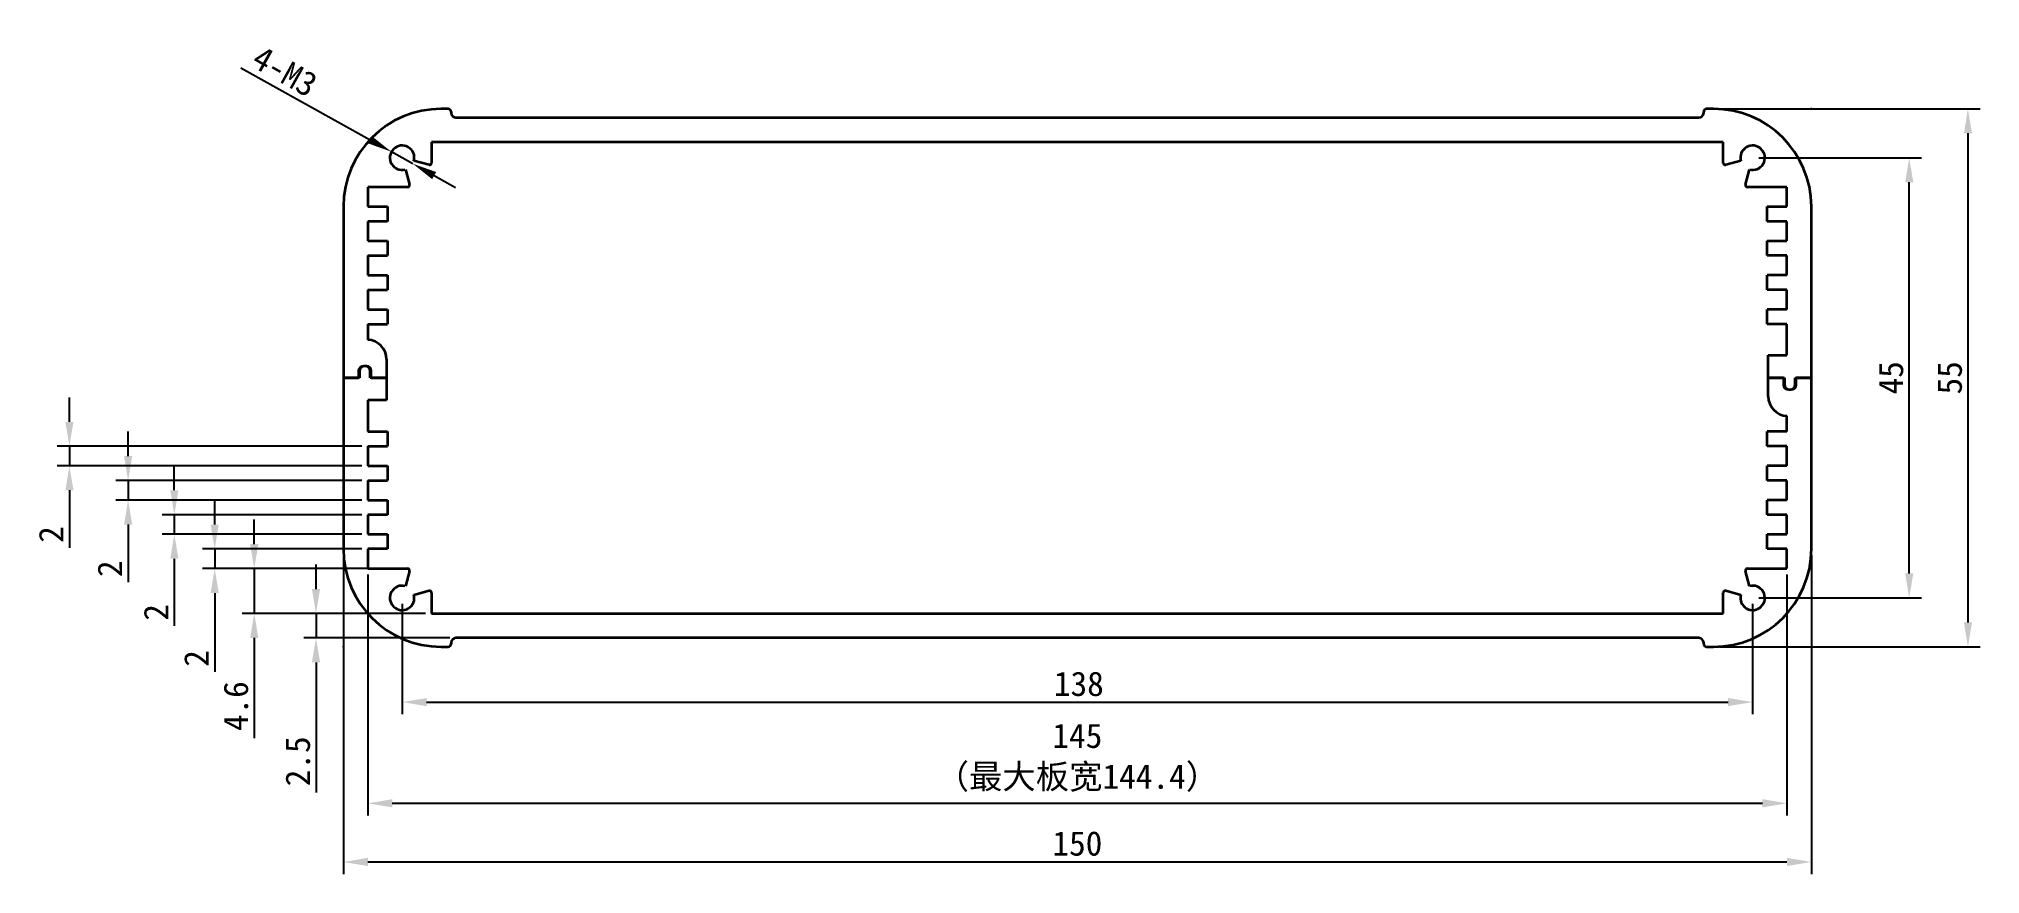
# Model space of a CAD drawing. Header units: millimetres. Extents: x 26 to 224, y 79 to 165.
import ezdxf

# ---------------------------------------------------------------- set-up
doc = ezdxf.new("R2010")
doc.units = ezdxf.units.MM
doc.header["$PDSIZE"] = -1
doc.layers.add('文字层', color=30, linetype='Continuous', lineweight=25)
doc.layers.add('细实线层', color=7, linetype='Continuous')
doc.styles.get("Standard").update_dxf_attribs({"font": 'simhei.ttf'})
doc.dimstyles.new('ISO-25', dxfattribs={"dimtxt": 2.5, "dimasz": 2.5, "dimexe": 1.25, "dimexo": 0.625, "dimtad": 1, "dimdec": 1, "dimdsep": 46, "dimtxsty": 'Standard', "dimcen": 2.5, "dimadec": 0, "dimazin": 0, "dimtfac": 1, "dimtdec": 1, "dimtmove": 0, "dimatfit": 3, "dimfxl": 1, "dimarcsym": 0})

# ---------------------------------------------------------------- blocks, each defined once
blk = doc.blocks.new('_D')
at = {"layer": 'Defpoints', "color": 0}
for p in [(61.63, 152.96), (63.81, 151.74)]:
    blk.add_point(p, dxfattribs=at)
at = {"layer": '细实线层', "color": 0, "lineweight": -2}
for p, q in [((46.24, 161.56), (59.45, 154.18)), ((63.81, 151.74), (61.63, 152.96)), ((66, 150.52), (68.18, 149.3))]:
    blk.add_line(p, q, dxfattribs=at)
at = {"layer": '细实线层', "color": 0}
for points in [[(59.65, 154.54), (59.25, 153.82), (61.63, 152.96)], [(66.2, 150.89), (65.79, 150.16), (63.81, 151.74)]]:
    blk.add_solid(points, dxfattribs=at)
at = {"layer": '细实线层', "color": 0, "insert": (50.74, 161.19), "char_height": 2.5, "attachment_point": 5, "rotation": 330.8111}
blk.add_mtext('4-M3', dxfattribs=at)
blk = doc.blocks.new('_D_1')
at = {"layer": 'Defpoints', "color": 0}
for p in [(62.72, 107.35), (200.72, 107.35), (200.72, 96.7)]:
    blk.add_point(p, dxfattribs=at)
at = {"layer": '细实线层', "color": 0, "lineweight": -2}
for p, q in [((62.72, 106.73), (62.72, 95.45)), ((200.72, 106.73), (200.72, 95.45)), ((65.22, 96.7), (198.22, 96.7))]:
    blk.add_line(p, q, dxfattribs=at)
at = {"layer": '细实线层', "color": 0}
for points in [[(65.22, 97.11), (65.22, 96.28), (62.72, 96.7)], [(198.22, 97.11), (198.22, 96.28), (200.72, 96.7)]]:
    blk.add_solid(points, dxfattribs=at)
at = {"layer": '细实线层', "color": 0, "insert": (131.87, 99.82), "char_height": 2.5, "attachment_point": 2}
blk.add_mtext('138', dxfattribs=at)
blk = doc.blocks.new('_D_2')
at = {"layer": 'Defpoints', "color": 0}
for p in [(200.72, 152.35), (216.72, 152.35), (200.72, 107.35)]:
    blk.add_point(p, dxfattribs=at)
at = {"layer": '细实线层', "color": 0, "lineweight": -2}
for p, q in [((201.35, 152.35), (217.97, 152.35)), ((216.72, 109.85), (216.72, 149.85)), ((201.35, 107.35), (217.97, 107.35))]:
    blk.add_line(p, q, dxfattribs=at)
at = {"layer": '细实线层', "color": 0}
for points in [[(216.31, 149.85), (217.14, 149.85), (216.72, 152.35)], [(216.31, 109.85), (217.14, 109.85), (216.72, 107.35)]]:
    blk.add_solid(points, dxfattribs=at)
at = {"layer": '细实线层', "color": 0, "insert": (213.6, 129.85), "char_height": 2.5, "attachment_point": 2, "rotation": 90}
blk.add_mtext('45', dxfattribs=at)
blk = doc.blocks.new('_D_3')
at = {"layer": 'Defpoints', "color": 0}
for p in [(196.72, 157.35), (196.72, 102.35), (222.72, 102.35)]:
    blk.add_point(p, dxfattribs=at)
at = {"layer": '细实线层', "color": 0, "lineweight": -2}
for p, q in [((197.35, 157.35), (223.97, 157.35)), ((222.72, 154.85), (222.72, 104.85)), ((197.35, 102.35), (223.97, 102.35))]:
    blk.add_line(p, q, dxfattribs=at)
at = {"layer": '细实线层', "color": 0}
for points in [[(222.31, 154.85), (223.14, 154.85), (222.72, 157.35)], [(222.31, 104.85), (223.14, 104.85), (222.72, 102.35)]]:
    blk.add_solid(points, dxfattribs=at)
at = {"layer": '细实线层', "color": 0, "insert": (219.6, 129.85), "char_height": 2.5, "attachment_point": 2, "rotation": 90}
blk.add_mtext('55', dxfattribs=at)
blk = doc.blocks.new('_D_4')
at = {"layer": 'Defpoints', "color": 0}
for p in [(56.72, 112.35), (206.72, 112.35), (206.72, 80.35)]:
    blk.add_point(p, dxfattribs=at)
at = {"layer": '细实线层', "color": 0, "lineweight": -2}
for p, q in [((56.72, 111.73), (56.72, 79.1)), ((206.72, 111.73), (206.72, 79.1)), ((59.22, 80.35), (204.22, 80.35))]:
    blk.add_line(p, q, dxfattribs=at)
at = {"layer": '细实线层', "color": 0}
for points in [[(59.22, 80.77), (59.22, 79.93), (56.72, 80.35)], [(204.22, 80.77), (204.22, 79.93), (206.72, 80.35)]]:
    blk.add_solid(points, dxfattribs=at)
at = {"layer": '细实线层', "color": 0, "insert": (131.72, 83.5), "char_height": 2.5, "attachment_point": 2}
blk.add_mtext('150', dxfattribs=at)
blk = doc.blocks.new('_D_5')
at = {"layer": 'Defpoints', "color": 0}
for p in [(59.22, 110.35), (204.22, 110.35), (204.22, 86.35)]:
    blk.add_point(p, dxfattribs=at)
at = {"layer": '文字层', "color": 0, "lineweight": -2}
for p, q in [((59.22, 109.73), (59.22, 85.1)), ((204.22, 109.73), (204.22, 85.1)), ((61.72, 86.35), (201.72, 86.35))]:
    blk.add_line(p, q, dxfattribs=at)
at = {"layer": '文字层', "color": 0}
for points in [[(61.72, 86.77), (61.72, 85.93), (59.22, 86.35)], [(201.72, 86.77), (201.72, 85.93), (204.22, 86.35)]]:
    blk.add_solid(points, dxfattribs=at)
at = {"layer": '文字层', "color": 0, "insert": (131.72, 94.51), "char_height": 2.5, "attachment_point": 2}
blk.add_mtext('145\\P（最大板宽144.4）', dxfattribs=at)
blk = doc.blocks.new('_D_6')
at = {"layer": 'Defpoints', "color": 0}
for p in [(65.72, 105.75), (53.92, 103.25), (68.22, 103.25)]:
    blk.add_point(p, dxfattribs=at)
at = {"layer": '细实线层', "color": 0, "lineweight": -2}
for p, q in [((53.92, 108.25), (53.92, 110.75)), ((65.1, 105.75), (52.67, 105.75)), ((53.92, 105.75), (53.92, 103.25)), ((67.6, 103.25), (52.67, 103.25)), ((53.92, 100.75), (53.92, 87.47))]:
    blk.add_line(p, q, dxfattribs=at)
at = {"layer": '细实线层', "color": 0}
for points in [[(53.5, 108.25), (54.34, 108.25), (53.92, 105.75)], [(53.5, 100.75), (54.34, 100.75), (53.92, 103.25)]]:
    blk.add_solid(points, dxfattribs=at)
at = {"layer": '细实线层', "color": 0, "insert": (50.8, 90.64), "char_height": 2.5, "attachment_point": 2, "rotation": 90}
blk.add_mtext('2.5', dxfattribs=at)
blk = doc.blocks.new('_D_7')
at = {"layer": 'Defpoints', "color": 0}
for p in [(63.27, 110.35), (47.61, 105.75), (65.72, 105.75)]:
    blk.add_point(p, dxfattribs=at)
at = {"layer": '细实线层', "color": 0, "lineweight": -2}
for p, q in [((47.61, 112.85), (47.61, 115.35)), ((62.64, 110.35), (46.36, 110.35)), ((47.61, 110.35), (47.61, 105.75)), ((65.1, 105.75), (46.36, 105.75)), ((47.61, 103.25), (47.61, 93.02))]:
    blk.add_line(p, q, dxfattribs=at)
at = {"layer": '细实线层', "color": 0}
for points in [[(47.19, 112.85), (48.03, 112.85), (47.61, 110.35)], [(47.19, 103.25), (48.03, 103.25), (47.61, 105.75)]]:
    blk.add_solid(points, dxfattribs=at)
at = {"layer": '细实线层', "color": 0, "insert": (44.48, 96.28), "char_height": 2.5, "attachment_point": 2, "rotation": 90}
blk.add_mtext('4.6', dxfattribs=at)
blk = doc.blocks.new('_D_8')
at = {"layer": 'Defpoints', "color": 0}
for p in [(59.22, 112.35), (43.57, 110.35), (59.22, 110.35)]:
    blk.add_point(p, dxfattribs=at)
at = {"layer": '细实线层', "color": 0, "lineweight": -2}
for p, q in [((43.57, 114.85), (43.57, 117.35)), ((58.6, 112.35), (42.32, 112.35)), ((43.57, 112.35), (43.57, 110.35)), ((58.6, 110.35), (42.32, 110.35)), ((43.57, 107.85), (43.57, 99.79))]:
    blk.add_line(p, q, dxfattribs=at)
at = {"layer": '细实线层', "color": 0}
for points in [[(43.15, 114.85), (43.98, 114.85), (43.57, 112.35)], [(43.15, 107.85), (43.98, 107.85), (43.57, 110.35)]]:
    blk.add_solid(points, dxfattribs=at)
at = {"layer": '细实线层', "color": 0, "insert": (40.44, 101.16), "char_height": 2.5, "attachment_point": 2, "rotation": 90}
blk.add_mtext('2', dxfattribs=at)
blk = doc.blocks.new('_D_9')
at = {"layer": 'Defpoints', "color": 0}
for p in [(59.22, 115.85), (39.44, 113.85), (59.22, 113.85)]:
    blk.add_point(p, dxfattribs=at)
at = {"layer": '细实线层', "color": 0, "lineweight": -2}
for p, q in [((39.44, 118.35), (39.44, 120.85)), ((58.6, 115.85), (38.19, 115.85)), ((39.44, 115.85), (39.44, 113.85)), ((58.6, 113.85), (38.19, 113.85)), ((39.44, 111.35), (39.44, 104.5))]:
    blk.add_line(p, q, dxfattribs=at)
at = {"layer": '细实线层', "color": 0}
for points in [[(39.03, 118.35), (39.86, 118.35), (39.44, 115.85)], [(39.03, 111.35), (39.86, 111.35), (39.44, 113.85)]]:
    blk.add_solid(points, dxfattribs=at)
at = {"layer": '细实线层', "color": 0, "insert": (36.32, 105.87), "char_height": 2.5, "attachment_point": 2, "rotation": 90}
blk.add_mtext('2', dxfattribs=at)
blk = doc.blocks.new('_D_10')
at = {"layer": 'Defpoints', "color": 0}
for p in [(59.22, 119.35), (34.72, 117.35), (59.22, 117.35)]:
    blk.add_point(p, dxfattribs=at)
at = {"layer": '细实线层', "color": 0, "lineweight": -2}
for p, q in [((34.72, 121.85), (34.72, 124.35)), ((58.6, 119.35), (33.47, 119.35)), ((34.72, 119.35), (34.72, 117.35)), ((58.6, 117.35), (33.47, 117.35)), ((34.72, 114.85), (34.72, 108.97))]:
    blk.add_line(p, q, dxfattribs=at)
at = {"layer": '细实线层', "color": 0}
for points in [[(34.31, 121.85), (35.14, 121.85), (34.72, 119.35)], [(34.31, 114.85), (35.14, 114.85), (34.72, 117.35)]]:
    blk.add_solid(points, dxfattribs=at)
at = {"layer": '细实线层', "color": 0, "insert": (31.6, 110.33), "char_height": 2.5, "attachment_point": 2, "rotation": 90}
blk.add_mtext('2', dxfattribs=at)
blk = doc.blocks.new('_D_11')
at = {"layer": 'Defpoints', "color": 0}
for p in [(59.22, 122.85), (28.72, 120.85), (59.22, 120.85)]:
    blk.add_point(p, dxfattribs=at)
at = {"layer": '细实线层', "color": 0, "lineweight": -2}
for p, q in [((28.72, 125.35), (28.72, 127.85)), ((58.6, 122.85), (27.47, 122.85)), ((28.72, 122.85), (28.72, 120.85)), ((58.6, 120.85), (27.47, 120.85)), ((28.72, 118.35), (28.72, 112.47))]:
    blk.add_line(p, q, dxfattribs=at)
at = {"layer": '细实线层', "color": 0}
for points in [[(28.31, 125.35), (29.14, 125.35), (28.72, 122.85)], [(28.31, 118.35), (29.14, 118.35), (28.72, 120.85)]]:
    blk.add_solid(points, dxfattribs=at)
at = {"layer": '细实线层', "color": 0, "insert": (25.6, 113.83), "char_height": 2.5, "attachment_point": 2, "rotation": 90}
blk.add_mtext('2', dxfattribs=at)

msp = doc.modelspace()

# ---------------------------------------------------------------- linework, layer by layer
at = {"color": 7, "linetype": 'Continuous', "lineweight": 35}
for p, q in [((67.42, 157.35), (66.72, 157.35)), ((67.72, 157.05), (67.72, 156.95)), ((195.72, 156.95), (195.72, 157.05)), ((196.72, 157.35), (196.02, 157.35)), ((68.22, 156.45), (195.22, 156.45)), ((197.72, 153.95), (65.72, 153.95)), ((65.72, 153.95), (65.72, 151.81)), ((197.72, 151.81), (197.72, 153.95)), ((63.05, 151.14), (63.46, 149.6)), ((65.47, 151.61), (63.93, 152.03)), ((199.51, 152.03), (197.97, 151.61)), ((199.99, 149.6), (200.4, 151.14)), ((63.27, 149.35), (59.22, 149.35)), ((59.22, 149.35), (59.22, 147.35)), ((204.22, 149.35), (200.18, 149.35)), ((204.22, 147.35), (204.22, 149.35)), ((56.72, 147.35), (56.72, 129.85)), ((59.22, 147.35), (61.22, 147.35)), ((61.22, 147.35), (61.22, 145.85)), ((202.22, 145.85), (202.22, 147.35)), ((202.22, 147.35), (204.22, 147.35)), ((206.72, 129.85), (206.72, 147.35)), ((61.22, 145.85), (59.22, 145.85)), ((59.22, 145.85), (59.22, 143.85)), ((204.22, 145.85), (202.22, 145.85)), ((204.22, 143.85), (204.22, 145.85)), ((59.22, 143.85), (61.22, 143.85)), ((61.22, 143.85), (61.22, 142.35)), ((202.22, 142.35), (202.22, 143.85)), ((202.22, 143.85), (204.22, 143.85)), ((59.22, 142.35), (61.22, 142.35)), ((59.22, 142.35), (59.22, 140.35)), ((204.22, 142.35), (202.22, 142.35)), ((204.22, 140.35), (204.22, 142.35)), ((59.22, 140.35), (61.22, 140.35)), ((61.22, 140.35), (61.22, 138.85)), ((204.22, 140.35), (202.22, 140.35)), ((202.22, 138.85), (202.22, 140.35)), ((59.22, 138.85), (61.22, 138.85)), ((59.22, 138.85), (59.22, 136.85)), ((204.22, 138.85), (202.22, 138.85)), ((204.22, 136.85), (204.22, 138.85)), ((59.22, 136.85), (61.22, 136.85)), ((59.22, 135.35), (61.22, 135.35)), ((59.22, 135.35), (59.22, 133.75)), ((61.22, 136.85), (61.22, 135.35)), ((204.22, 136.85), (202.22, 136.85)), ((202.22, 135.35), (202.22, 136.85)), ((204.22, 135.35), (202.22, 135.35)), ((204.22, 132.15), (204.22, 135.35)), ((59.07, 131.05), (58.77, 131.05)), ((58.97, 131.05), (58.87, 131.05)), ((61.12, 131.75), (61.12, 129.85)), ((202.32, 132.15), (204.22, 132.15)), ((202.32, 129.85), (202.32, 132.15)), ((56.72, 129.85), (56.72, 112.35)), ((58.37, 129.85), (56.72, 129.85)), ((56.72, 129.85), (58.27, 129.85)), ((58.27, 130.55), (58.27, 129.85)), ((58.37, 130.55), (58.37, 129.85)), ((59.47, 129.85), (59.47, 130.55)), ((61.12, 129.85), (59.47, 129.85)), ((59.57, 129.85), (59.57, 130.55)), ((59.57, 129.85), (61.12, 129.85)), ((61.12, 129.85), (61.12, 127.55)), ((202.32, 127.95), (202.32, 129.85)), ((203.87, 129.85), (202.32, 129.85)), ((202.32, 129.85), (203.97, 129.85)), ((203.87, 129.85), (203.87, 129.15)), ((203.97, 129.85), (203.97, 129.15)), ((205.07, 129.15), (205.07, 129.85)), ((205.07, 129.85), (206.72, 129.85)), ((205.17, 129.15), (205.17, 129.85)), ((206.72, 129.85), (205.17, 129.85)), ((206.72, 112.35), (206.72, 129.85)), ((61.12, 127.55), (59.22, 127.55)), ((59.22, 127.55), (59.22, 124.35)), ((204.37, 128.65), (204.67, 128.65)), ((204.47, 128.65), (204.57, 128.65)), ((204.22, 124.35), (204.22, 125.95)), ((59.22, 124.35), (61.22, 124.35)), ((61.22, 124.35), (61.22, 122.85)), ((204.22, 124.35), (202.22, 124.35)), ((202.22, 122.85), (202.22, 124.35)), ((59.22, 122.85), (61.22, 122.85)), ((59.22, 122.85), (59.22, 120.85)), ((204.22, 122.85), (202.22, 122.85)), ((204.22, 120.85), (204.22, 122.85)), ((59.22, 120.85), (61.22, 120.85)), ((59.22, 119.35), (61.22, 119.35)), ((59.22, 119.35), (59.22, 117.35)), ((61.22, 120.85), (61.22, 119.35)), ((204.22, 120.85), (202.22, 120.85)), ((202.22, 119.35), (202.22, 120.85)), ((204.22, 119.35), (202.22, 119.35)), ((204.22, 117.35), (204.22, 119.35)), ((59.22, 117.35), (61.22, 117.35)), ((61.22, 117.35), (61.22, 115.85)), ((204.22, 117.35), (202.22, 117.35)), ((202.22, 115.85), (202.22, 117.35)), ((59.22, 115.85), (59.22, 113.85)), ((61.22, 115.85), (59.22, 115.85)), ((204.22, 115.85), (202.22, 115.85)), ((204.22, 113.85), (204.22, 115.85)), ((59.22, 113.85), (61.22, 113.85)), ((61.22, 113.85), (61.22, 112.35)), ((202.22, 113.85), (204.22, 113.85)), ((202.22, 112.35), (202.22, 113.85)), ((61.22, 112.35), (59.22, 112.35)), ((59.22, 112.35), (59.22, 110.35)), ((204.22, 112.35), (202.22, 112.35)), ((204.22, 110.35), (204.22, 112.35)), ((59.22, 110.35), (63.27, 110.35)), ((63.46, 110.1), (63.05, 108.56)), ((200.4, 108.56), (199.99, 110.1)), ((200.18, 110.35), (204.22, 110.35)), ((63.93, 107.67), (65.47, 108.09)), ((65.72, 107.89), (65.72, 105.75)), ((197.72, 105.75), (197.72, 107.89)), ((197.97, 108.09), (199.51, 107.67)), ((65.72, 105.75), (197.72, 105.75)), ((195.22, 103.25), (68.22, 103.25)), ((66.72, 102.35), (67.42, 102.35)), ((67.72, 102.75), (67.72, 102.65)), ((195.72, 102.65), (195.72, 102.75)), ((196.02, 102.35), (196.72, 102.35))]:
    msp.add_line(p, q, dxfattribs=at)
at = {"color": 7, "linetype": 'Continuous'}
for p, q in [((206.72, 157.35), (206.68, 157.35)), ((206.72, 157.35), (206.72, 157.27)), ((56.72, 102.35), (56.72, 102.43)), ((56.72, 102.35), (56.76, 102.35))]:
    msp.add_line(p, q, dxfattribs=at)
at = {"color": 7, "linetype": 'Continuous', "lineweight": 35}
for centre, radius, start, end in [((66.72, 147.35), 10, 90, 180), ((67.42, 157.05), 0.3, 0, 90), ((68.22, 156.95), 0.5, 180, 270), ((195.22, 156.95), 0.5, 270, 0), ((196.02, 157.05), 0.3, 90, 180), ((196.72, 147.35), 10, 0, 90), ((62.72, 152.35), 1.25, 345, 285), ((200.72, 152.35), 1.25, 255, 195), ((65.52, 151.81), 0.2, 255, 0), ((197.92, 151.81), 0.2, 180, 285), ((63.27, 149.55), 0.2, 270, 15), ((200.18, 149.55), 0.2, 165, 270), ((59.12, 131.75), 2, 0, 87.134), ((58.77, 130.55), 0.5, 90, 180), ((58.87, 130.55), 0.5, 90, 180), ((58.97, 130.55), 0.5, 0, 90), ((59.07, 130.55), 0.5, 0, 90), ((204.37, 129.15), 0.5, 180, 270), ((204.47, 129.15), 0.5, 180, 270), ((204.57, 129.15), 0.5, 270, 0), ((204.67, 129.15), 0.5, 270, 0), ((204.32, 127.95), 2, 180, 267.134), ((66.72, 112.35), 10, 180, 270), ((196.72, 112.35), 10, 270, 0), ((63.27, 110.15), 0.2, 345, 90), ((200.18, 110.15), 0.2, 90, 195), ((62.72, 107.35), 1.25, 75, 15), ((65.52, 107.89), 0.2, 0, 105), ((197.92, 107.89), 0.2, 75, 180), ((200.72, 107.35), 1.25, 165, 105), ((68.22, 102.75), 0.5, 90, 180), ((195.22, 102.75), 0.5, 0, 90), ((67.42, 102.65), 0.3, 270, 0), ((196.02, 102.65), 0.3, 180, 270)]:
    msp.add_arc(centre, radius, start, end, dxfattribs=at)
at = {"color": 7, "linetype": 'Continuous'}
for p in [(206.72, 157.35), (56.72, 102.35)]:
    msp.add_point(p, dxfattribs=at)

# ---------------------------------------------------------------- dimensions: what is measured, and where the dimension line sits
at = {"layer": '文字层'}
dim = msp.add_linear_dim(base=(204.22, 86.35), p1=(59.22, 110.35), p2=(204.22, 110.35), text='<>\\P（最大板宽144.4）', dimstyle='ISO-25', dxfattribs=at)
dim.commit()
dim.dimension.update_dxf_attribs({"geometry": '_D_5', "text_midpoint": (131.72, 86.35), "dimtype": 160})
at = {"layer": '细实线层'}
dim = msp.add_diameter_dim_2p(p1=(63.81, 151.74), p2=(61.63, 152.96), text='4-M3', dimstyle='ISO-25', dxfattribs=at)
dim.commit()
dim.dimension.update_dxf_attribs({"geometry": '_D', "text_midpoint": (49.83, 159.56), "dimtype": 163})
for base, p1, p2, picture, middle in [((222.72, 102.35), (196.72, 157.35), (196.72, 102.35), '_D_3', (222.72, 129.85)), ((216.72, 152.35), (200.72, 107.35), (200.72, 152.35), '_D_2', (216.72, 129.85)), ((28.72, 120.85), (59.22, 122.85), (59.22, 120.85), '_D_11', (28.72, 113.83)), ((34.72, 117.35), (59.22, 119.35), (59.22, 117.35), '_D_10', (34.72, 110.33)), ((39.44, 113.85), (59.22, 115.85), (59.22, 113.85), '_D_9', (39.44, 105.87)), ((43.57, 110.35), (59.22, 112.35), (59.22, 110.35), '_D_8', (43.57, 101.16)), ((47.61, 105.75), (63.27, 110.35), (65.72, 105.75), '_D_7', (47.61, 96.28)), ((53.92, 103.25), (65.72, 105.75), (68.22, 103.25), '_D_6', (53.92, 90.64))]:
    dim = msp.add_linear_dim(base=base, p1=p1, p2=p2, angle=90, dimstyle='ISO-25', dxfattribs=at)
    dim.commit()
    dim.dimension.update_dxf_attribs({"geometry": picture, "text_midpoint": middle, "dimtype": 160})
for base, p1, p2, picture, middle in [((206.72, 80.35), (56.72, 112.35), (206.72, 112.35), '_D_4', (131.72, 80.35)), ((200.72, 96.7), (62.72, 107.35), (200.72, 107.35), '_D_1', (131.87, 96.7))]:
    dim = msp.add_linear_dim(base=base, p1=p1, p2=p2, dimstyle='ISO-25', dxfattribs=at)
    dim.commit()
    dim.dimension.update_dxf_attribs({"geometry": picture, "text_midpoint": middle, "dimtype": 160})

doc.saveas('drawing.dxf')
